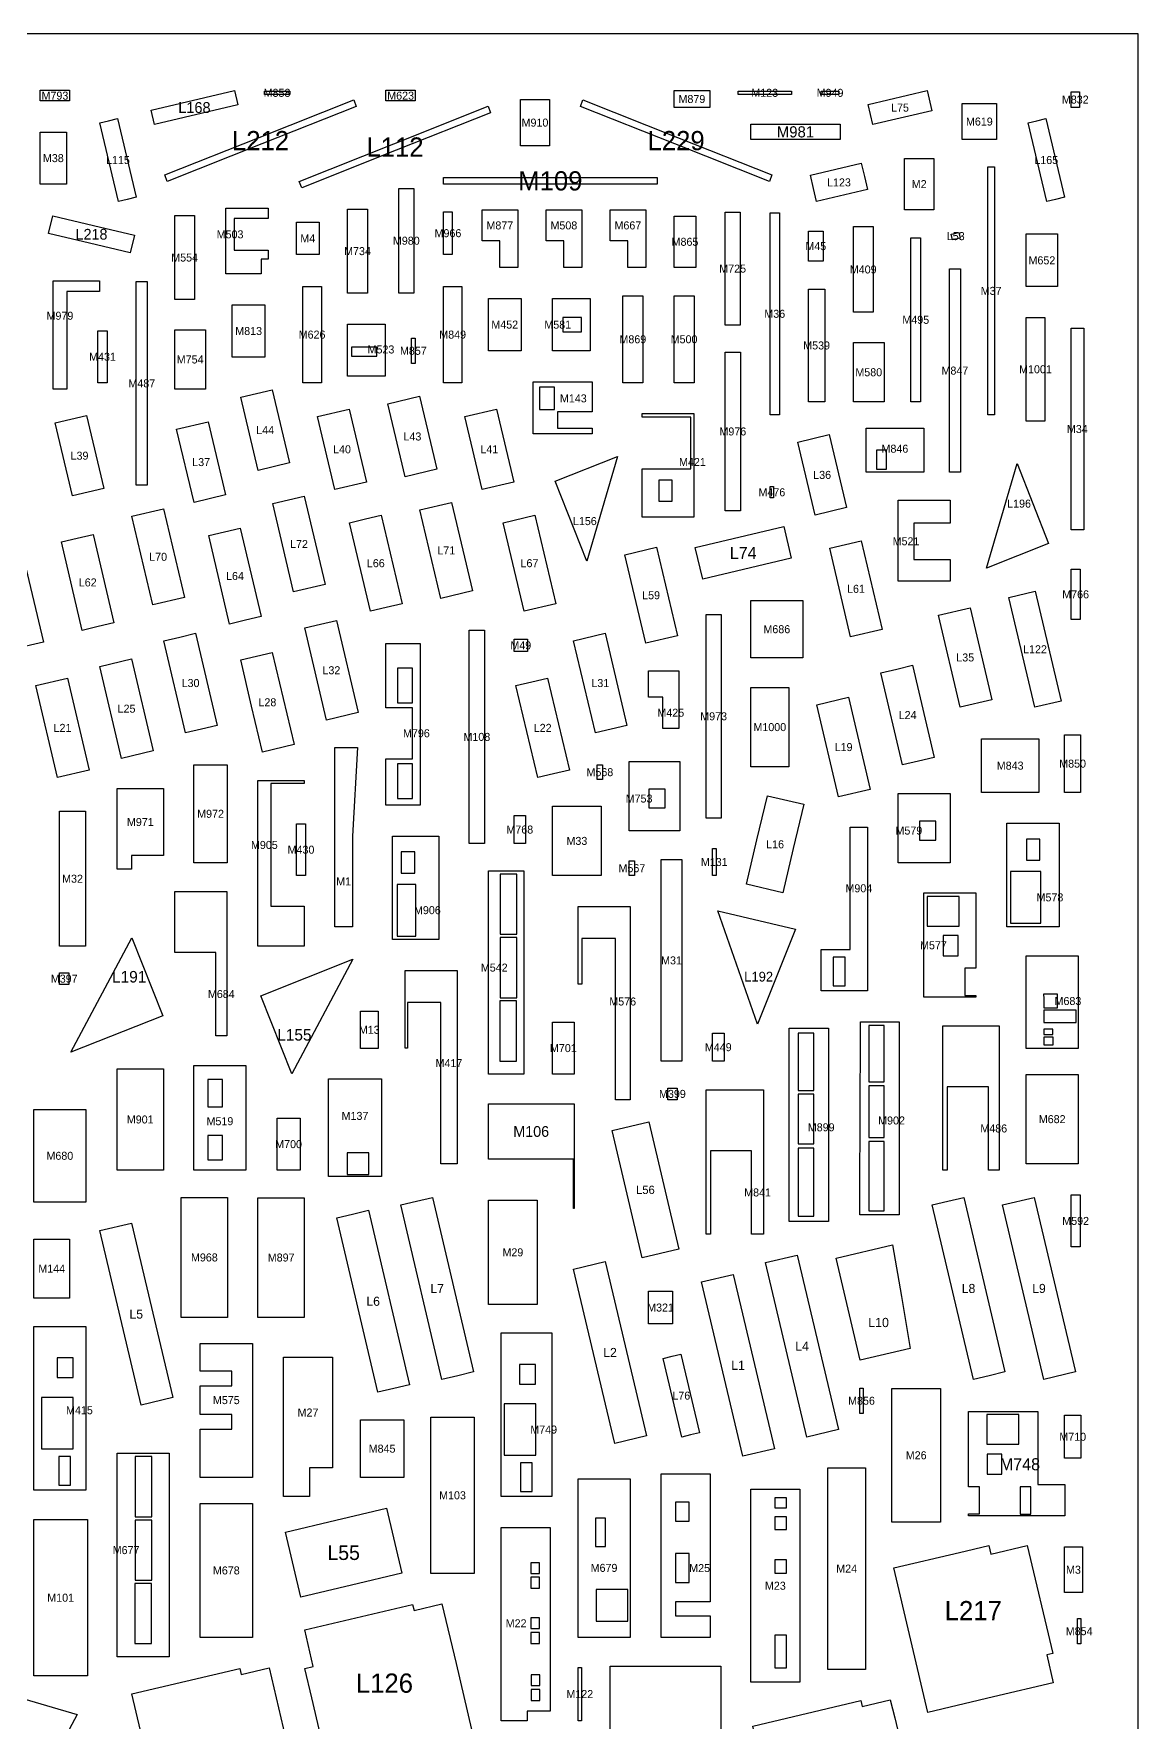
# Model space of a CAD drawing. Header units: millimetres. Extents: x 0 to 600, y 0 to 900.
# Drawn here: x 255 to 600, y 373 to 900 of the extents above; entities that cross this region are included whole.
import ezdxf
from ezdxf.enums import TextEntityAlignment as Align

# ---------------------------------------------------------------- set-up
doc = ezdxf.new("R2010")
doc.units = ezdxf.units.MM
for name, color, linetype in [('CORTE', 1, 'Continuous'), ('GRABADO', 5, 'Continuous'), ('HOJA', 8, 'Continuous')]:
    doc.layers.add(name, color=color, linetype=linetype)

msp = doc.modelspace()

# ---------------------------------------------------------------- linework, layer by layer
at = {"layer": 'CORTE'}
for points in [[(257, 879), (257, 882.35), (266.15, 882.35), (266.15, 879), (257, 879)], [(318.71, 877.76), (292.68, 871.61), (291.61, 876.13), (317.64, 882.29), (318.71, 877.76)], [(334.93, 882.11), (334.93, 881), (327, 881), (327, 882.11), (334.93, 882.11)], [(365, 879), (365, 882.35), (374.15, 882.35), (374.15, 879), (365, 879)], [(466.14, 882.24), (466.14, 877), (455, 877), (455, 882.24), (466.14, 882.24)], [(475, 881), (475, 882.11), (491.65, 882.11), (491.65, 881), (475, 881)], [(501, 881), (501, 882.11), (506.45, 882.11), (506.45, 881), (501, 881)], [(517.09, 871.61), (515.61, 877.88), (534.07, 882.24), (535.55, 875.97), (517.09, 871.61)], [(581.65, 881.9), (581.65, 877), (579, 877), (579, 881.9), (581.65, 881.9)], [(325.43, 867.63), (354.97, 879.37), (355.67, 877.33), (326.18, 865.62), (296.69, 853.9), (295.9, 855.89), (325.43, 867.63)], [(367.43, 865.63), (396.97, 877.37), (397.67, 875.33), (368.18, 863.62), (338.69, 851.9), (337.9, 853.89), (367.43, 865.63)], [(416.1, 865), (407, 865), (407, 879.49), (416.1, 879.49), (416.1, 865)], [(455.27, 865.62), (425.77, 877.33), (426.48, 879.37), (456.02, 867.63), (485.55, 855.89), (484.76, 853.9), (455.27, 865.62)], [(545, 867), (545, 878.17), (555.73, 878.17), (555.73, 867), (545, 867)], [(286.92, 848.91), (284.17, 848.26), (281.42, 847.61), (275.61, 872.18), (278.36, 872.83), (281.11, 873.48), (286.92, 848.91)], [(506.85, 867), (479, 867), (479, 871.73), (506.85, 871.73), (506.85, 867)], [(576.92, 848.91), (574.17, 848.26), (571.42, 847.61), (565.61, 872.18), (568.36, 872.83), (571.11, 873.48), (576.92, 848.91)], [(257, 869.3), (265.15, 869.3), (265.15, 853), (257, 853), (257, 869.3)], [(527, 861.05), (536.15, 861.05), (536.15, 845), (527, 845), (527, 861.05)], [(383, 855.1), (449.67, 855.1), (449.67, 853), (383, 853), (383, 855.1)], [(499.54, 847.61), (498.58, 851.7), (497.61, 855.78), (513.47, 859.53), (514.44, 855.45), (515.4, 851.36), (499.54, 847.61)], [(555.1, 781), (553, 781), (553, 858.38), (555.1, 858.38), (555.1, 781)], [(369, 851.69), (373.7, 851.69), (373.7, 819), (369, 819), (369, 851.69)], [(328.19, 832.36), (328.19, 829.54), (326.05, 829.54), (326.05, 825), (315, 825), (315, 845.56), (328.19, 845.56), (328.19, 842.31), (317.58, 842.31), (317.58, 832.36), (328.19, 832.36)], [(353, 845.2), (359.2, 845.2), (359.2, 819), (353, 819), (353, 845.2)], [(385.72, 844.4), (385.72, 831), (383, 831), (383, 844.4), (385.72, 844.4)], [(400.6, 835.3), (395, 835.3), (395, 844.95), (406.14, 844.95), (406.14, 827), (400.6, 827), (400.6, 835.3)], [(420.6, 835.3), (415, 835.3), (415, 844.95), (426.14, 844.95), (426.14, 827), (420.6, 827), (420.6, 835.3)], [(440.6, 835.3), (435, 835.3), (435, 844.95), (446.14, 844.95), (446.14, 827), (440.6, 827), (440.6, 835.3)], [(471, 844.26), (475.6, 844.26), (475.6, 809), (471, 809), (471, 844.26)], [(487.9, 844.04), (487.9, 781), (485, 781), (485, 844.04), (487.9, 844.04)], [(286.41, 837.11), (285.11, 831.61), (272.36, 834.62), (259.61, 837.64), (260.91, 843.14), (273.66, 840.12), (286.41, 837.11)], [(299, 843.2), (305.2, 843.2), (305.2, 817), (299, 817), (299, 843.2)], [(337, 841.15), (344.12, 841.15), (344.12, 831), (337, 831), (337, 841.15)], [(461.82, 827), (455, 827), (455, 843.02), (461.82, 843.02), (461.82, 827)], [(517.15, 813), (511, 813), (511, 839.75), (517.15, 839.75), (517.15, 813)], [(501.53, 829), (497, 829), (497, 838.3), (501.53, 838.3), (501.53, 829)], [(529, 785), (529, 836.27), (532, 836.27), (532, 785), (529, 785)], [(542.03, 835.61), (541.61, 837.39), (543.95, 837.94), (544.37, 836.16), (542.03, 835.61)], [(565, 837.45), (574.83, 837.45), (574.83, 821), (565, 821), (565, 837.45)], [(541, 826.56), (544.43, 826.56), (544.43, 763), (541, 763), (541, 826.56)], [(261, 822.8), (275.53, 822.8), (275.53, 819.5), (265.28, 819.5), (265.28, 804.33), (265.28, 789), (261, 789), (261, 822.8)], [(287, 759), (287, 822.56), (290.43, 822.56), (290.43, 759), (287, 759)], [(339, 791), (339, 821.05), (344.82, 821.05), (344.82, 791), (339, 791)], [(383, 791), (383, 821.05), (388.66, 821.05), (388.66, 791), (383, 791)], [(439, 791), (439, 818.12), (445.25, 818.12), (445.25, 791), (439, 791)], [(455, 791), (455, 818.12), (461.25, 818.12), (461.25, 791), (455, 791)], [(502.07, 785), (497, 785), (497, 820.26), (502.07, 820.26), (502.07, 785)], [(317, 799), (317, 815.3), (327.2, 815.3), (327.2, 799), (317, 799)], [(397, 801), (397, 817.3), (407.2, 817.3), (407.2, 801), (397, 801)], [(417, 801), (417, 817.25), (428.81, 817.25), (428.81, 801), (417, 801)], [(277.9, 791), (275, 791), (275, 807.21), (277.9, 807.21), (277.9, 791)], [(308.65, 789), (299, 789), (299, 807.53), (308.65, 807.53), (308.65, 789)], [(356.39, 793), (354.73, 793), (353, 793), (353, 795.37), (353, 797.67), (353, 799.97), (353, 802.27), (353, 804.57), (353, 806.87), (353, 809.24), (354.73, 809.24), (356.39, 809.24), (358.05, 809.24), (359.71, 809.24), (361.36, 809.24), (363.02, 809.24), (364.75, 809.24), (364.75, 806.87), (364.75, 802.27), (364.75, 799.97), (364.75, 797.67), (364.75, 795.37), (364.75, 793), (363.02, 793), (361.36, 793), (359.71, 793), (358.05, 793), (356.39, 793)], [(420.29, 806.87), (426.04, 806.87), (426.04, 811.37), (420.29, 811.37), (420.29, 806.87)], [(565, 811.38), (570.79, 811.38), (570.79, 779), (565, 779), (565, 811.38)], [(579, 808.04), (582.96, 808.04), (582.96, 745), (579, 745), (579, 808.04)], [(354.26, 799.24), (355.78, 799.24), (357.38, 799.24), (358.98, 799.24), (360.58, 799.24), (362.11, 799.24), (362.11, 800.67), (362.11, 802.09), (360.58, 802.09), (358.98, 802.09), (357.38, 802.09), (355.78, 802.09), (354.26, 802.09), (354.26, 800.67), (354.26, 799.24)], [(373, 804.93), (374.11, 804.93), (374.11, 797), (373, 797), (373, 804.93)], [(511, 803.53), (520.65, 803.53), (520.65, 785), (511, 785), (511, 803.53)], [(475.73, 800.53), (475.73, 751), (471, 751), (471, 800.53), (475.73, 800.53)], [(411, 791.3), (429.41, 791.3), (429.41, 781.93), (418.61, 781.93), (418.61, 776.83), (429.41, 776.83), (429.41, 775), (411, 775), (411, 791.3)], [(325.03, 763.61), (319.61, 786.43), (329.49, 788.77), (334.9, 765.96), (325.03, 763.61)], [(371.03, 761.61), (365.61, 784.43), (375.49, 786.77), (380.9, 763.96), (371.03, 761.61)], [(412.99, 782.57), (417.64, 782.57), (417.64, 789.6), (412.99, 789.6), (412.99, 782.57)], [(267.03, 755.61), (261.61, 778.43), (271.49, 780.77), (276.9, 757.96), (267.03, 755.61)], [(349.03, 757.61), (343.61, 780.43), (353.49, 782.77), (358.9, 759.96), (349.03, 757.61)], [(395.03, 757.61), (389.61, 780.43), (399.49, 782.77), (404.9, 759.96), (395.03, 757.61)], [(461.21, 774.83), (461.21, 771.61), (461.21, 768.39), (461.21, 765.17), (461.21, 761.95), (461.21, 758.73), (461.21, 755.51), (461.21, 752.29), (461.21, 749), (457.92, 749), (454.71, 749), (451.5, 749), (448.29, 749), (445, 749), (445, 752.06), (445, 755.05), (445, 758.04), (445, 761.03), (445, 764.09), (448.13, 764.09), (451.18, 764.09), (454.23, 764.09), (457.28, 764.09), (460.25, 764.09), (460.25, 767.28), (460.25, 770.54), (460.25, 773.8), (460.25, 777.06), (460.25, 780.24), (457.28, 780.24), (454.23, 780.24), (451.18, 780.24), (448.13, 780.24), (445, 780.24), (445, 781.38), (448.29, 781.38), (451.5, 781.38), (454.71, 781.38), (457.92, 781.38), (461.21, 781.38), (461.21, 778.05), (461.21, 774.83)], [(305.03, 753.61), (299.61, 776.43), (309.49, 778.77), (314.9, 755.96), (305.03, 753.61)], [(515, 768.92), (515, 770.86), (515, 772.81), (515, 774.76), (515, 776.78), (517.62, 776.78), (520.17, 776.78), (522.72, 776.78), (525.26, 776.78), (527.81, 776.78), (530.36, 776.78), (532.98, 776.78), (532.98, 774.76), (532.98, 772.81), (532.98, 768.92), (532.98, 766.97), (532.98, 765.02), (532.98, 763), (530.36, 763), (527.81, 763), (525.26, 763), (522.72, 763), (520.17, 763), (517.62, 763), (515, 763), (515, 765.02), (515, 766.97), (515, 768.92)], [(499.03, 749.61), (493.61, 772.43), (503.49, 774.77), (508.9, 751.96), (499.03, 749.61)], [(417.89, 760.27), (437.3, 767.93), (427.75, 735.25), (417.89, 760.27)], [(518.26, 766.95), (518.27, 765.45), (518.28, 764.03), (519.83, 764.03), (521.38, 764.03), (521.37, 765.45), (521.36, 766.95), (521.36, 768.45), (521.35, 769.88), (519.8, 769.88), (518.25, 769.88), (518.26, 768.45), (518.26, 766.95)], [(572.01, 740.71), (552.6, 733.04), (562.15, 765.72), (572.01, 740.71)], [(452.32, 760.56), (450.19, 760.56), (450.19, 757.26), (450.19, 753.96), (452.32, 753.96), (454.44, 753.96), (454.44, 757.26), (454.44, 760.56), (452.32, 760.56)], [(336.14, 725.61), (329.61, 753.25), (339.49, 755.58), (346.02, 727.94), (336.14, 725.61)], [(486.11, 758.53), (486.11, 755), (485, 755), (485, 758.53), (486.11, 758.53)], [(292.14, 721.61), (285.61, 749.25), (295.49, 751.58), (302.02, 723.94), (292.14, 721.61)], [(353.61, 747.25), (358.55, 748.42), (363.49, 749.58), (370.02, 721.94), (365.08, 720.78), (360.14, 719.61), (353.61, 747.25)], [(382.14, 723.61), (375.61, 751.25), (385.49, 753.58), (392.02, 725.94), (382.14, 723.61)], [(408.14, 719.61), (401.61, 747.25), (411.49, 749.58), (418.02, 721.94), (408.14, 719.61)], [(541.24, 729), (525, 729), (525, 754.27), (541.24, 754.27), (541.24, 747.1), (529.92, 747.1), (529.92, 735.8), (541.24, 735.8), (541.24, 729)], [(309.61, 743.25), (314.55, 744.42), (319.49, 745.58), (326.02, 717.94), (321.08, 716.78), (316.14, 715.61), (309.61, 743.25)], [(491.58, 736.14), (463.94, 729.61), (461.61, 739.49), (489.25, 746.02), (491.58, 736.14)], [(263.61, 741.25), (268.55, 742.42), (273.49, 743.58), (280.02, 715.94), (275.08, 714.78), (270.14, 713.61), (263.61, 741.25)], [(446.14, 709.61), (439.61, 737.25), (449.49, 739.58), (456.02, 711.94), (446.14, 709.61)], [(510.14, 711.61), (503.61, 739.25), (513.49, 741.58), (520.02, 713.94), (510.14, 711.61)], [(248.14, 707.61), (241.61, 735.25), (251.49, 737.58), (258.02, 709.94), (248.14, 707.61)], [(579, 732.76), (581.9, 732.76), (581.9, 717), (579, 717), (579, 732.76)], [(495.2, 705), (479, 705), (479, 722.95), (495.2, 722.95), (495.2, 705)], [(567.72, 689.61), (559.61, 723.92), (567.78, 725.86), (575.9, 691.54), (567.72, 689.61)], [(465, 655), (465, 718.56), (469.73, 718.56), (469.73, 655), (465, 655)], [(544.41, 689.61), (537.61, 718.38), (547.49, 720.71), (554.29, 691.94), (544.41, 689.61)], [(295.61, 710.38), (300.55, 711.54), (305.49, 712.71), (312.29, 683.94), (307.35, 682.78), (302.41, 681.61), (295.61, 710.38)], [(344.55, 715.54), (349.49, 716.71), (356.29, 687.94), (346.41, 685.61), (339.61, 714.38), (344.55, 715.54)], [(391, 713.67), (395.77, 713.67), (395.77, 647), (391, 647), (391, 713.67)], [(430.41, 681.61), (423.61, 710.38), (433.49, 712.71), (440.29, 683.94), (430.41, 681.61)], [(365, 673.47), (373.27, 673.47), (373.27, 689.46), (365, 689.46), (365, 709.55), (375.73, 709.55), (375.73, 659), (365, 659), (365, 673.47)], [(409.22, 710.88), (409.22, 707), (405, 707), (405, 710.88), (409.22, 710.88)], [(282.41, 673.61), (275.61, 702.38), (285.49, 704.71), (292.29, 675.94), (282.41, 673.61)], [(336.29, 677.94), (326.41, 675.61), (323.01, 689.99), (319.61, 704.38), (329.49, 706.71), (332.89, 692.33), (336.29, 677.94)], [(368.57, 701.79), (368.57, 690.99), (373.27, 690.99), (373.27, 701.79), (368.57, 701.79)], [(519.61, 700.38), (524.55, 701.54), (529.49, 702.71), (536.29, 673.94), (531.35, 672.78), (526.41, 671.61), (519.61, 700.38)], [(262.41, 667.61), (255.61, 696.38), (265.49, 698.71), (272.29, 669.94), (262.41, 667.61)], [(405.61, 696.38), (410.55, 697.54), (415.49, 698.71), (422.29, 669.94), (417.35, 668.78), (412.41, 667.61), (405.61, 696.38)], [(456.45, 683), (451.5, 683), (451.5, 692.8), (447, 692.8), (447, 701), (456.45, 701), (456.45, 683)], [(490.82, 671), (479, 671), (479, 695.79), (490.82, 695.79), (490.82, 671)], [(506.41, 661.61), (499.61, 690.38), (509.49, 692.71), (516.29, 663.94), (506.41, 661.61)], [(582, 663), (577, 663), (577, 680.98), (582, 680.98), (582, 663)], [(356.12, 677), (354.54, 649.37), (354.54, 621), (349, 621), (349, 677), (356.12, 677)], [(551, 679.73), (568.98, 679.73), (568.98, 663), (551, 663), (551, 679.73)], [(305, 641), (305, 671.65), (315.4, 671.65), (315.4, 641), (305, 641)], [(368.57, 671.94), (368.57, 661.14), (373.27, 661.14), (373.27, 671.94), (368.57, 671.94)], [(431, 667), (431, 671.65), (432.65, 671.65), (432.65, 667), (431, 667)], [(441, 672.69), (456.76, 672.69), (456.76, 651), (441, 651), (441, 672.69)], [(339.49, 615), (325, 615), (325, 666.72), (339.49, 666.72), (339.49, 665.76), (328.99, 665.76), (328.99, 627.41), (339.49, 627.41), (339.49, 615)], [(281, 639), (281, 664.2), (295.53, 664.2), (295.53, 643.3), (285.47, 643.3), (285.47, 639), (281, 639)], [(447.12, 664.03), (447.12, 658.13), (452.22, 658.13), (452.22, 664.03), (447.12, 664.03)], [(480.88, 648.14), (484.15, 661.98), (495.51, 659.29), (492.24, 645.45), (488.96, 631.61), (477.61, 634.29), (480.88, 648.14)], [(525, 662.69), (541.25, 662.69), (541.25, 641), (525, 641), (525, 662.69)], [(263, 657.09), (271.15, 657.09), (271.15, 615), (263, 615), (263, 657.09)], [(408.6, 647), (405, 647), (405, 655.8), (408.6, 655.8), (408.6, 647)], [(432.27, 637), (417, 637), (417, 658.69), (432.27, 658.69), (432.27, 637)], [(337, 653.21), (339.9, 653.21), (339.9, 637), (337, 637), (337, 653.21)], [(367, 649.38), (381.49, 649.38), (381.49, 617), (367, 617), (367, 649.38)], [(501, 601), (501, 613.96), (510, 613.96), (510, 652.12), (515.45, 652.12), (515.45, 601), (501, 601)], [(531.71, 654.03), (531.71, 648.13), (536.81, 648.13), (536.81, 654.03), (531.71, 654.03)], [(559, 653.38), (575.25, 653.38), (575.25, 621), (559, 621), (559, 653.38)], [(369.75, 644.42), (369.75, 637.82), (374, 637.82), (374, 644.42), (369.75, 644.42)], [(468.11, 637), (467, 637), (467, 645.52), (468.11, 645.52), (468.11, 637)], [(565.06, 641.82), (569.31, 641.82), (569.31, 648.42), (565.06, 648.42), (565.06, 641.82)], [(397, 638.47), (408.05, 638.47), (408.05, 575), (397, 575), (397, 638.47)], [(442.65, 641.65), (442.65, 637), (441, 637), (441, 641.65), (442.65, 641.65)], [(457.4, 579), (451, 579), (451, 642.04), (457.4, 642.04), (457.4, 579)], [(560.06, 638.28), (560.06, 622.13), (569.59, 622.13), (569.59, 638.28), (560.06, 638.28)], [(368.52, 634.28), (368.52, 618.13), (374.37, 618.13), (374.37, 634.28), (368.52, 634.28)], [(400.68, 618.67), (405.88, 618.67), (405.88, 637.47), (400.68, 637.47), (400.68, 618.67)], [(311.88, 613.03), (299, 613.03), (299, 632.04), (315.24, 632.04), (315.24, 587), (311.88, 587), (311.88, 613.03)], [(533, 606.45), (533, 608.18), (533, 611.78), (533, 613.57), (533, 615.37), (533, 617.17), (533, 620.77), (533, 622.57), (533, 624.36), (533, 626.16), (533, 627.96), (533, 629.76), (533, 631.63), (549.25, 631.63), (549.25, 629.76), (549.25, 627.96), (549.25, 626.16), (549.25, 624.36), (549.25, 622.57), (549.25, 620.77), (549.25, 617.17), (549.25, 615.37), (549.25, 613.57), (549.25, 611.78), (549.25, 608.1), (547.45, 608.1), (545.8, 608.1), (545.8, 606.45), (545.8, 604.72), (545.8, 602.99), (545.8, 601.26), (545.8, 599.6), (547.45, 599.6), (549.25, 599.6), (549.25, 599), (547.39, 599), (545.6, 599), (533, 599), (533, 599.53), (533, 601.26), (533, 602.99), (533, 604.72), (533, 606.45)], [(534.06, 630.49), (534.06, 628.67), (534.06, 626.78), (534.06, 624.89), (534.06, 621.19), (544.06, 621.19), (544.06, 624.89), (544.06, 626.78), (544.06, 628.67), (544.06, 630.49), (534.06, 630.49)], [(426.22, 617.4), (426.22, 603.08), (425, 603.08), (425, 627.32), (441.25, 627.32), (441.25, 567), (436.65, 567), (436.65, 592.28), (436.65, 617.4), (426.22, 617.4)], [(492.89, 620.31), (481.07, 590.57), (468.64, 626.04), (492.89, 620.31)], [(285.62, 617.56), (295.28, 593.25), (266.51, 581.82), (285.62, 617.56)], [(400.63, 598.87), (405.83, 598.87), (405.83, 617.67), (400.63, 617.67), (400.63, 598.87)], [(539.06, 616.73), (539.06, 615.12), (539.06, 613.51), (539.06, 611.97), (543.71, 611.97), (543.71, 613.51), (543.71, 615.12), (543.71, 616.73), (543.71, 618.27), (539.06, 618.27), (539.06, 616.73)], [(565, 611.97), (581.25, 611.97), (581.25, 583), (565, 583), (565, 611.97)], [(265.96, 603), (263, 603), (263, 606.63), (265.96, 606.63), (265.96, 603)], [(335.56, 575.11), (325.9, 599.43), (354.67, 610.86), (335.56, 575.11)], [(371.71, 597.4), (371.71, 583.08), (371, 583.08), (371, 607.32), (387.21, 607.32), (387.21, 547), (382.14, 547), (382.14, 550.06), (382.14, 573.77), (382.14, 597.4), (371.71, 597.4)], [(504.71, 602.58), (508.41, 602.58), (508.41, 611.53), (504.71, 611.53), (504.71, 602.58)], [(400.59, 597.87), (400.59, 579.07), (405.79, 579.07), (405.79, 597.87), (400.59, 597.87)], [(570.45, 600), (570.46, 598.58), (570.47, 597.08), (570.47, 595.65), (574.82, 595.65), (574.82, 600), (570.45, 600)], [(362.54, 583), (357, 583), (357, 594.67), (362.54, 594.67), (362.54, 583)], [(423.8, 591.25), (423.8, 575), (417, 575), (417, 591.25), (423.8, 591.25)], [(513.08, 548.77), (513.09, 552.31), (513.11, 555.85), (513.12, 559.39), (513.13, 562.93), (513.15, 566.47), (513.16, 570.01), (513.18, 573.55), (513.19, 577.09), (513.2, 580.63), (513.22, 584.17), (513.23, 587.71), (513.24, 591.32), (515.72, 591.32), (518.19, 591.32), (520.67, 591.32), (522.94, 591.32), (525.29, 591.32), (525.29, 587.7), (525.29, 584.17), (525.29, 580.63), (525.29, 577.09), (525.29, 573.55), (525.29, 570.01), (525.29, 566.47), (525.29, 562.93), (525.29, 559.39), (525.29, 555.85), (525.29, 552.31), (525.29, 545.23), (525.29, 541.69), (525.29, 538.15), (525.29, 534.61), (525.29, 531), (522.19, 531), (519.15, 531), (516.12, 531), (513.01, 531), (513.03, 534.61), (513.04, 538.15), (513.05, 541.69), (513.07, 545.23), (513.08, 548.77)], [(570.49, 595), (570.49, 591.15), (580.6, 591.15), (580.6, 595), (570.49, 595)], [(470.6, 579), (467, 579), (467, 587.8), (470.6, 587.8), (470.6, 579)], [(491, 546.77), (491, 550.31), (491, 553.85), (491, 557.39), (491, 560.93), (491, 564.47), (491, 568.01), (491, 571.55), (491, 575.09), (491, 578.63), (491, 582.17), (491, 585.7), (491, 589.32), (494.11, 589.32), (497.14, 589.32), (500.17, 589.32), (503.28, 589.32), (503.28, 582.17), (503.28, 578.63), (503.28, 575.09), (503.28, 571.55), (503.28, 568.01), (503.28, 564.47), (503.28, 560.93), (503.28, 557.39), (503.28, 553.85), (503.28, 550.31), (503.28, 546.77), (503.28, 543.23), (503.28, 539.69), (503.28, 536.15), (503.28, 532.61), (503.28, 529), (500.96, 529), (498.71, 529), (496.21, 529), (493.71, 529), (491, 529), (491, 532.61), (491, 536.15), (491, 539.69), (491, 543.23), (491, 546.77)], [(493.78, 587.79), (493.78, 584.86), (493.78, 581.85), (493.78, 578.84), (493.78, 575.84), (493.78, 572.83), (493.78, 569.9), (496.21, 569.9), (498.63, 569.9), (498.63, 572.83), (498.63, 575.84), (498.63, 578.84), (498.63, 581.85), (498.63, 584.86), (498.63, 587.79), (496.21, 587.79), (493.78, 587.79)], [(518.19, 590.14), (515.79, 590.14), (515.79, 586.68), (515.79, 583.14), (515.79, 579.61), (515.79, 576.07), (515.79, 572.61), (518.19, 572.61), (520.59, 572.61), (520.59, 576.07), (520.59, 579.61), (520.59, 583.14), (520.59, 586.68), (520.59, 590.14), (518.19, 590.14)], [(539, 545), (539, 590.04), (556.54, 590.04), (556.54, 545), (553.18, 545), (553.18, 571.03), (540.36, 571.03), (540.36, 545), (539, 545)], [(573.36, 589), (570.5, 589), (570.5, 587.4), (573.36, 587.4), (573.36, 589)], [(570.52, 586.5), (570.52, 584.15), (573.38, 584.15), (573.38, 586.5), (570.52, 586.5)], [(281, 576.65), (295.45, 576.65), (295.45, 545), (281, 545), (281, 576.65)], [(305, 577.69), (321.24, 577.69), (321.24, 545), (305, 545), (305, 577.69)], [(309.37, 573.28), (309.37, 564.78), (313.97, 564.78), (313.97, 573.28), (309.37, 573.28)], [(347, 543), (347, 573.51), (363.65, 573.51), (363.65, 543), (347, 543)], [(455.96, 567), (453, 567), (453, 570.63), (455.96, 570.63), (455.96, 567)], [(465, 525), (465, 570.04), (482.98, 570.04), (482.98, 525), (479.18, 525), (479.18, 551.03), (466.36, 551.03), (466.36, 525), (465, 525)], [(518.19, 571.29), (515.79, 571.29), (515.79, 568.12), (515.79, 564.87), (515.79, 561.63), (515.79, 558.38), (515.79, 555.21), (518.19, 555.21), (520.59, 555.21), (520.59, 558.38), (520.59, 561.63), (520.59, 564.87), (520.59, 568.12), (520.59, 571.29), (518.19, 571.29)], [(581.25, 547), (565, 547), (565, 574.85), (581.25, 574.85), (581.25, 547)], [(397, 565.74), (423.75, 565.74), (423.75, 533), (423.59, 533), (423.59, 548.4), (410.37, 548.4), (397, 548.4), (397, 565.74)], [(493.78, 568.73), (493.78, 565.62), (493.78, 562.5), (493.78, 559.38), (493.78, 556.26), (493.78, 553.21), (498.63, 553.21), (498.63, 556.27), (498.63, 559.41), (498.63, 562.54), (498.63, 565.67), (498.63, 568.73), (496.21, 568.73), (493.78, 568.73)], [(255, 535), (255, 563.97), (271.25, 563.97), (271.25, 535), (255, 535)], [(331, 545), (331, 561.25), (338.17, 561.25), (338.17, 545), (331, 545)], [(456.49, 520.32), (445.01, 517.61), (435.61, 557.36), (447.1, 560.08), (456.49, 520.32)], [(313.97, 548.25), (313.97, 555.78), (309.37, 555.78), (309.37, 548.25), (313.97, 548.25)], [(515.79, 538.45), (515.79, 535.35), (515.79, 532.32), (518.19, 532.32), (520.59, 532.32), (520.59, 535.35), (520.59, 538.45), (520.59, 541.55), (520.59, 544.66), (520.59, 547.76), (520.59, 550.86), (520.59, 553.89), (518.19, 553.89), (515.79, 553.89), (515.79, 550.86), (515.79, 547.76), (515.79, 544.66), (515.79, 541.55), (515.79, 538.45)], [(352.85, 550.37), (352.85, 543.65), (359.65, 543.65), (359.65, 550.37), (352.85, 550.37)], [(498.63, 551.81), (496.21, 551.81), (493.78, 551.81), (493.78, 548.83), (493.78, 545.77), (493.78, 542.72), (493.78, 539.66), (493.78, 530.57), (496.21, 530.57), (498.63, 530.57), (498.63, 539.66), (498.63, 542.72), (498.63, 545.77), (498.63, 548.83), (498.63, 551.81)], [(315.53, 536.44), (315.53, 499), (301, 499), (301, 536.44), (315.53, 536.44)], [(339.49, 536.39), (339.49, 499), (325, 499), (325, 536.39), (339.49, 536.39)], [(369.61, 534.11), (374.55, 535.28), (379.49, 536.44), (392.37, 481.94), (387.43, 480.78), (382.49, 479.61), (369.61, 534.11)], [(412.27, 535.63), (412.27, 503), (397, 503), (397, 535.63), (412.27, 535.63)], [(535.61, 534.11), (540.55, 535.28), (545.49, 536.44), (558.37, 481.94), (553.43, 480.78), (548.49, 479.61), (535.61, 534.11)], [(570.49, 479.61), (557.61, 534.11), (567.49, 536.44), (580.37, 481.94), (570.49, 479.61)], [(579, 537.25), (581.9, 537.25), (581.9, 521), (579, 521), (579, 537.25)], [(288.49, 471.61), (275.61, 526.11), (285.49, 528.44), (298.37, 473.94), (288.49, 471.61)], [(349.61, 530.11), (354.55, 531.28), (359.49, 532.44), (372.37, 477.94), (367.43, 476.78), (362.49, 475.61), (349.61, 530.11)], [(255, 523.41), (266.17, 523.41), (266.17, 505), (255, 505), (255, 523.41)], [(496.49, 461.61), (483.61, 516.11), (493.49, 518.44), (506.37, 463.94), (496.49, 461.61)], [(523.25, 521.71), (526.01, 505.5), (528.77, 489.3), (513.16, 485.61), (505.61, 517.54), (523.25, 521.71)], [(436.49, 459.61), (423.61, 514.11), (433.49, 516.44), (446.37, 461.94), (436.49, 459.61)], [(476.49, 455.61), (463.61, 510.11), (473.49, 512.44), (486.37, 457.94), (476.49, 455.61)], [(454.55, 497), (447, 497), (447, 507.15), (454.55, 507.15), (454.55, 497)], [(255, 456.84), (255, 460.76), (255, 464.68), (255, 468.6), (255, 472.52), (255, 476.44), (255, 480.36), (255, 484.28), (255, 488.2), (255, 492.12), (255, 496.12), (257.08, 496.12), (259.09, 496.12), (261.1, 496.12), (263.1, 496.12), (265.11, 496.12), (267.12, 496.12), (269.13, 496.12), (271.21, 496.12), (271.21, 492.12), (271.21, 488.2), (271.21, 484.28), (271.21, 480.36), (271.21, 476.44), (271.21, 472.52), (271.21, 468.6), (271.21, 464.68), (271.21, 460.76), (271.21, 456.84), (271.21, 452.92), (271.21, 449), (271.21, 445), (269.13, 445), (267.12, 445), (265.11, 445), (263.1, 445), (261.1, 445), (259.09, 445), (257.08, 445), (255, 445), (255, 449), (255, 452.92), (255, 456.84)], [(316.87, 464.1), (316.87, 468.7), (307, 468.7), (307, 477.6), (316.87, 477.6), (316.87, 482.2), (307, 482.2), (307, 490.83), (323.25, 490.83), (323.25, 449), (307, 449), (307, 464.1), (316.87, 464.1)], [(401, 494.12), (416.76, 494.12), (416.76, 443), (401, 443), (401, 494.12)], [(267.29, 480.17), (267.29, 482.2), (267.29, 484.3), (267.29, 486.32), (264.79, 486.32), (262.29, 486.32), (262.29, 482.2), (262.29, 480.17), (264.79, 480.17), (267.29, 480.17)], [(333, 486.6), (348.27, 486.6), (348.27, 451.95), (341.15, 451.95), (341.15, 443), (333, 443), (333, 486.6)], [(462.92, 462.91), (460.17, 462.26), (457.42, 461.61), (451.61, 486.18), (454.36, 486.83), (457.11, 487.48), (462.92, 462.91)], [(406.7, 478.17), (411.7, 478.17), (411.7, 484.32), (406.7, 484.32), (406.7, 478.17)], [(513, 476.93), (514.11, 476.93), (514.11, 469), (513, 469), (513, 476.93)], [(538.27, 435), (523, 435), (523, 476.83), (538.27, 476.83), (538.27, 435)], [(262.31, 473.96), (259.8, 473.96), (257.36, 473.96), (257.36, 471.34), (257.36, 468.65), (257.36, 465.96), (257.36, 463.26), (257.36, 460.57), (257.36, 457.96), (259.8, 457.96), (262.31, 457.96), (264.83, 457.96), (267.26, 457.96), (267.26, 460.57), (267.26, 463.26), (267.26, 465.96), (267.26, 468.65), (267.26, 471.34), (267.26, 473.96), (264.83, 473.96), (262.31, 473.96)], [(401.89, 471.96), (401.89, 455.96), (411.79, 455.96), (411.79, 471.96), (401.89, 471.96)], [(550.45, 446.1), (547, 446.1), (547, 469.63), (568.64, 469.63), (568.64, 446.78), (577.1, 446.78), (577.1, 437), (547, 437), (547, 437.6), (550.45, 437.6), (550.45, 446.1)], [(357, 449), (357, 466.98), (370.56, 466.98), (370.56, 449), (357, 449)], [(379, 419), (379, 467.84), (392.56, 467.84), (392.56, 419), (379, 419)], [(552.66, 468.68), (552.66, 459.38), (562.66, 459.38), (562.66, 468.68), (552.66, 468.68)], [(577, 455), (577, 468.4), (582.08, 468.4), (582.08, 455), (577, 455)], [(262.75, 455.53), (262.75, 453.33), (262.75, 451.05), (262.75, 448.78), (262.75, 446.58), (264.6, 446.58), (266.45, 446.58), (266.45, 448.78), (266.45, 451.05), (266.45, 453.33), (266.45, 455.53), (264.6, 455.53), (262.75, 455.53)], [(281, 456.57), (297.25, 456.57), (297.25, 393), (281, 393), (281, 456.57)], [(286.66, 436.69), (291.86, 436.69), (291.86, 455.49), (286.66, 455.49), (286.66, 436.69)], [(552.79, 456.27), (552.79, 449.97), (557.44, 449.97), (557.44, 456.27), (552.79, 456.27)], [(407.01, 444.58), (410.71, 444.58), (410.71, 453.53), (407.01, 453.53), (407.01, 444.58)], [(425, 448.53), (441.25, 448.53), (441.25, 399), (425, 399), (425, 448.53)], [(451, 450.12), (466.27, 450.12), (466.27, 410.09), (455.49, 410.09), (455.49, 405.73), (466.27, 405.73), (466.27, 399), (451, 399), (451, 450.12)], [(503, 389), (503, 452.04), (514.85, 452.04), (514.85, 389), (503, 389)], [(479, 398.96), (479, 403.59), (479, 408.22), (479, 412.85), (479, 417.47), (479, 422.1), (479, 426.73), (479, 431.36), (479, 435.99), (479, 440.62), (479, 445.32), (480.97, 445.32), (482.86, 445.32), (484.75, 445.32), (486.64, 445.32), (488.53, 445.32), (490.42, 445.32), (492.31, 445.32), (494.27, 445.32), (494.27, 440.62), (494.27, 435.99), (494.27, 431.36), (494.27, 426.73), (494.27, 422.1), (494.27, 417.47), (494.27, 412.85), (494.27, 408.22), (494.27, 403.59), (494.27, 398.96), (494.27, 394.33), (494.27, 389.7), (494.27, 385), (492.31, 385), (490.42, 385), (488.53, 385), (486.64, 385), (484.75, 385), (482.86, 385), (480.97, 385), (479, 385), (479, 389.7), (479, 394.33), (479, 398.96)], [(563.14, 437.54), (566.44, 437.54), (566.44, 446.04), (563.14, 446.04), (563.14, 437.54)], [(323.25, 440.87), (323.25, 399), (307, 399), (307, 440.87), (323.25, 440.87)], [(349.38, 435.63), (365.16, 439.36), (369.95, 419.07), (354.18, 415.34), (338.41, 411.61), (333.61, 431.9), (349.38, 435.63)], [(455.49, 435.32), (459.71, 435.32), (459.71, 441.27), (455.49, 441.27), (455.49, 435.32)], [(486.52, 439.52), (488.31, 439.52), (490.1, 439.52), (490.1, 442.62), (488.31, 442.62), (486.52, 442.62), (486.52, 439.52)], [(271.73, 387), (255, 387), (255, 435.84), (271.73, 435.84), (271.73, 387)], [(286.62, 416.89), (291.82, 416.89), (291.82, 435.69), (286.62, 435.69), (286.62, 416.89)], [(416.27, 375.99), (409.15, 375.99), (409.15, 373), (401, 373), (401, 433.32), (416.27, 433.32), (416.27, 375.99)], [(430.48, 427.47), (433.53, 427.47), (433.53, 436.32), (430.48, 436.32), (430.48, 427.47)], [(486.52, 434.74), (486.52, 432.78), (488.31, 432.78), (490.1, 432.78), (490.1, 434.74), (490.1, 436.7), (488.31, 436.7), (486.52, 436.7), (486.52, 434.74)], [(571.41, 393.59), (573.47, 384.87), (554.82, 380.47), (534.27, 375.61), (523.61, 420.71), (544.16, 425.57), (553.32, 427.74), (553.95, 425.06), (565.34, 427.75), (573.3, 394.04), (571.41, 393.59)], [(577, 413), (577, 427.32), (582.54, 427.32), (582.54, 413), (577, 413)], [(410.3, 422.35), (410.3, 419.02), (412.97, 419.02), (412.97, 422.35), (410.3, 422.35)], [(455.49, 425.18), (455.49, 416.18), (459.71, 416.18), (459.71, 425.18), (455.49, 425.18)], [(486.52, 421.19), (486.52, 419.12), (488.31, 419.12), (490.1, 419.12), (490.1, 421.19), (490.1, 423.26), (488.31, 423.26), (486.52, 423.26), (486.52, 421.19)], [(412.96, 417.81), (410.3, 417.81), (410.3, 414.39), (412.96, 414.39), (412.96, 417.81)], [(286.57, 415.89), (286.57, 397.09), (291.77, 397.09), (291.77, 415.89), (286.57, 415.89)], [(430.64, 414), (430.64, 404.05), (440.6, 404.05), (440.6, 414), (430.64, 414)], [(373.77, 407.41), (382.49, 409.47), (386.89, 390.82), (391.75, 370.27), (346.65, 359.61), (341.79, 380.16), (339.62, 389.32), (342.3, 389.95), (339.61, 401.34), (373.32, 409.3), (373.77, 407.41)], [(412.97, 405.1), (410.3, 405.1), (410.3, 401.77), (412.97, 401.77), (412.97, 405.1)], [(581, 397), (581, 404.93), (582.11, 404.93), (582.11, 397), (581, 397)], [(412.96, 397.14), (412.96, 400.56), (410.3, 400.56), (410.3, 397.14), (412.96, 397.14)], [(486.52, 399.67), (486.52, 396.31), (486.52, 392.88), (486.52, 389.52), (488.31, 389.52), (490.1, 389.52), (490.1, 392.88), (490.1, 396.31), (490.1, 399.67), (488.31, 399.67), (486.52, 399.67)], [(319.77, 387.41), (328.49, 389.47), (332.89, 370.82), (337.75, 350.27), (292.65, 339.61), (287.79, 360.16), (285.62, 369.32), (288.3, 369.95), (285.61, 381.34), (319.32, 389.3), (319.77, 387.41)], [(413.04, 383.97), (413.04, 387.3), (410.37, 387.3), (410.37, 383.97), (413.04, 383.97)], [(425, 389.65), (426.11, 389.65), (426.11, 373), (425, 373), (425, 389.65)], [(469.64, 327), (435, 327), (435, 390.04), (469.64, 390.04), (469.64, 327)], [(214.61, 354.93), (209.57, 376.28), (236.13, 384.45), (268.57, 374.98), (249.58, 339.44), (220.96, 328.07), (214.61, 354.93)], [(413.03, 379.34), (413.03, 382.76), (410.37, 382.76), (410.37, 379.34), (413.03, 379.34)], [(523.94, 373.94), (531.89, 340.31), (486.65, 329.61), (479.62, 359.32), (482.3, 359.95), (479.61, 371.34), (513.32, 379.3), (513.77, 377.41), (522.48, 379.47), (523.94, 373.94)]]:
    msp.add_lwpolyline(points, close=True, dxfattribs=at)
at = {"layer": 'HOJA'}
msp.add_lwpolyline([(0, 0), (600, 0), (600, 900), (0, 900)], close=True, dxfattribs=at)

# ---------------------------------------------------------------- texts
at = {"layer": 'GRABADO'}
for s, height, p in [('M793', 2.5, (261.58, 880.67)), ('M858', 2.5, (330.96, 881.55)), ('M623', 2.5, (369.58, 880.67)), ('M879', 2.5, (460.57, 879.62)), ('M123', 2.5, (483.32, 881.55)), ('M949', 2.5, (503.73, 881.55)), ('L168', 3.388, (305.16, 876.95)), ('L75', 2.5, (525.58, 876.93)), ('M832', 2.5, (580.33, 879.45)), ('M910', 2.5, (411.55, 872.25)), ('M981', 3.481, (492.92, 869.36)), ('M619', 2.5, (550.37, 872.58)), ('L212', 6, (325.81, 866.62)), ('L112', 6, (367.81, 864.62)), ('L229', 6, (455.64, 866.62)), ('M38', 2.5, (261.08, 861.15)), ('L115', 2.5, (281.26, 860.55)), ('L165', 2.5, (571.26, 860.55)), ('M109', 6, (416.34, 854.05)), ('L123', 2.5, (506.51, 853.57)), ('M2', 2.5, (531.57, 853.03)), ('L218', 3.35, (273.01, 837.37)), ('M966', 2.5, (384.36, 837.7)), ('M877', 2.5, (400.57, 840.13)), ('M508', 2.5, (420.57, 840.13)), ('M667', 2.5, (440.57, 840.13)), ('M503', 2.5, (316.29, 837.34)), ('M4', 2.5, (340.56, 836.08)), ('M980', 2.5, (371.35, 835.35)), ('M865', 2.5, (458.41, 835.01)), ('M45', 2.5, (499.26, 833.65)), ('L53', 2.5, (542.99, 836.78)), ('M554', 2.5, (302.1, 830.1)), ('M734', 2.5, (356.1, 832.1)), ('M652', 2.5, (569.91, 829.22)), ('M725', 2.5, (473.3, 826.63)), ('M409', 2.5, (514.08, 826.37)), ('M37', 2.5, (554.05, 819.69)), ('M979', 2.5, (263.14, 811.91)), ('M36', 2.5, (486.45, 812.52)), ('M813', 2.5, (322.1, 807.15)), ('M626', 2.5, (341.91, 806.02)), ('M849', 2.5, (385.83, 806.02)), ('M452', 2.5, (402.1, 809.15)), ('M581', 2.5, (418.65, 809.12)), ('M495', 2.5, (530.5, 810.64)), ('M523', 2.5, (363.43, 801.38)), ('M857', 2.5, (373.55, 800.96)), ('M869', 2.5, (442.12, 804.56)), ('M500', 2.5, (458.12, 804.56)), ('M539', 2.5, (499.53, 802.63)), ('M431', 2.5, (276.45, 799.1)), ('M754', 2.5, (303.82, 798.26)), ('M487', 2.5, (288.72, 790.78)), ('M580', 2.5, (515.82, 794.26)), ('M847', 2.5, (542.72, 794.78)), ('M1001', 2.5, (567.9, 795.19)), ('M143', 2.5, (423.52, 786.09)), ('L44', 2.5, (327.26, 776.19)), ('L43', 2.5, (373.26, 774.19)), ('M976', 2.5, (473.36, 775.76)), ('M34', 2.5, (580.98, 776.52)), ('L40', 2.5, (351.26, 770.19)), ('L41', 2.5, (397.26, 770.19)), ('M846', 2.5, (523.99, 770.37)), ('L39', 2.5, (269.26, 768.19)), ('L37', 2.5, (307.26, 766.19)), ('M421', 2.5, (460.73, 766.22)), ('L36', 2.5, (501.26, 762.19)), ('M476', 2.5, (485.55, 756.76)), ('L196', 2.5, (562.78, 753.22)), ('L156', 2.5, (427.12, 747.76)), ('L72', 2.5, (337.82, 740.6)), ('L71', 2.5, (383.82, 738.6)), ('L74', 3.747, (476.6, 737.82)), ('M521', 2.5, (527.46, 741.45)), ('L70', 2.5, (293.82, 736.6)), ('L66', 2.5, (361.82, 734.6)), ('L67', 2.5, (409.82, 734.6)), ('L62', 2.5, (271.82, 728.6)), ('L64', 2.5, (317.82, 730.6)), ('L59', 2.5, (447.82, 724.6)), ('L61', 2.5, (511.82, 726.6)), ('M766', 2.5, (580.45, 724.88)), ('M686', 2.5, (487.1, 713.98)), ('M49', 2.5, (407.11, 708.94)), ('L122', 2.5, (567.75, 707.73)), ('L32', 2.5, (347.95, 701.16)), ('L35', 2.5, (545.95, 705.16)), ('L30', 2.5, (303.95, 697.16)), ('L31', 2.5, (431.95, 697.16)), ('L28', 2.5, (327.95, 691.16)), ('L25', 2.5, (283.95, 689.16)), ('M425', 2.5, (453.98, 687.9)), ('M973', 2.5, (467.36, 686.78)), ('L24', 2.5, (527.95, 687.16)), ('L21', 2.5, (263.95, 683.16)), ('M796', 2.5, (374.5, 681.47)), ('M108', 2.5, (393.39, 680.34)), ('L22', 2.5, (413.95, 683.16)), ('M1000', 2.5, (484.91, 683.4)), ('L19', 2.5, (507.95, 677.16)), ('M568', 2.5, (431.82, 669.32)), ('M843', 2.5, (559.99, 671.37)), ('M850', 2.5, (579.5, 671.99)), ('M753', 2.5, (444.06, 661.08)), ('M971', 2.5, (288.26, 653.75)), ('M972', 2.5, (310.2, 656.32)), ('M768', 2.5, (406.8, 651.4)), ('M33', 2.5, (424.64, 647.85)), ('M579', 2.5, (528.35, 651.08)), ('M905', 2.5, (327, 646.59)), ('M430', 2.5, (338.45, 645.1)), ('L16', 2.5, (486.56, 646.79)), ('M567', 2.5, (441.82, 639.32)), ('M131', 2.5, (467.55, 641.26)), ('M32', 2.5, (267.08, 636.04)), ('M1', 2.5, (351.77, 635.18)), ('M904', 2.5, (512.72, 633.04)), ('M578', 2.5, (572.42, 630.21)), ('M906', 2.5, (377.93, 626.21)), ('M577', 2.5, (536.03, 615.25)), ('L191', 3.596, (284.78, 605.41)), ('M542', 2.5, (398.82, 608.27)), ('M31', 2.5, (454.2, 610.52)), ('L192', 3.031, (481.42, 605.44)), ('M397', 2.5, (264.48, 604.82)), ('M684', 2.5, (313.56, 600.02)), ('M576', 2.5, (438.95, 597.68)), ('M683', 2.5, (578.04, 597.83)), ('L155', 3.596, (336.39, 587.27)), ('M13', 2.5, (359.77, 588.83)), ('M701', 2.5, (420.4, 583.12)), ('M449', 2.5, (468.8, 583.4)), ('M417', 2.5, (384.67, 578.42)), ('M399', 2.5, (454.48, 568.82)), ('M901', 2.5, (288.22, 560.83)), ('M519', 2.5, (313.12, 560.28)), ('M137', 2.5, (355.32, 561.94)), ('M899', 2.5, (500.96, 558.38)), ('M902', 2.5, (522.94, 560.51)), ('M486', 2.5, (554.86, 558.02)), ('M682', 2.5, (573.12, 560.92)), ('M700', 2.5, (334.58, 553.12)), ('M106', 3.344, (410.37, 557.07)), ('M680', 2.5, (263.12, 549.48)), ('L56', 2.61, (446.05, 538.84)), ('M841', 2.5, (481.08, 538.02)), ('M592', 2.5, (580.45, 529.13)), ('M968', 2.5, (308.26, 517.72)), ('M897', 2.5, (332.25, 517.7)), ('M29', 2.5, (404.64, 519.32)), ('M144', 2.5, (260.58, 514.21)), ('L7', 2.845, (380.99, 508.03)), ('L8', 2.845, (546.99, 508.03)), ('L9', 2.845, (568.99, 508.03)), ('L5', 2.845, (286.99, 500.03)), ('L6', 2.845, (360.99, 504.03)), ('M321', 2.5, (450.78, 502.07)), ('L10', 2.895, (518.88, 497.4)), ('L4', 2.845, (494.99, 490.03)), ('L2', 2.845, (434.99, 488.03)), ('L1', 2.845, (474.99, 484.03)), ('L76', 2.5, (457.26, 474.55)), ('M415', 2.5, (269.24, 469.99)), ('M575', 2.5, (315.12, 473.15)), ('M27', 2.5, (340.64, 469.28)), ('M856', 2.5, (513.55, 472.96)), ('M749', 2.5, (414.27, 463.96)), ('M845', 2.5, (363.78, 457.99)), ('M710', 2.5, (579.54, 461.7)), ('M26', 2.5, (530.64, 455.92)), ('M748', 3.763, (563.04, 453.12)), ('M103', 2.5, (385.78, 443.42)), ('M677', 2.5, (283.81, 426.29)), ('L55', 4.543, (351.78, 425.48)), ('M679', 2.5, (433.12, 420.74)), ('M678', 2.5, (315.12, 419.94)), ('M25', 2.5, (462.99, 420.68)), ('M24', 2.5, (508.92, 420.52)), ('M3', 2.5, (579.77, 420.16)), ('M101', 2.5, (263.37, 411.42)), ('M23', 2.5, (486.64, 415.16)), ('L217', 6, (548.46, 407.38)), ('M22', 2.5, (405.65, 403.43)), ('M854', 2.5, (581.55, 400.96)), ('L126', 6, (364.52, 384.74)), ('M122', 2.5, (425.55, 381.32))]:
    msp.add_text(s, height=height, dxfattribs=at).set_placement(p, align=Align.MIDDLE_CENTER)

doc.saveas('drawing.dxf')
